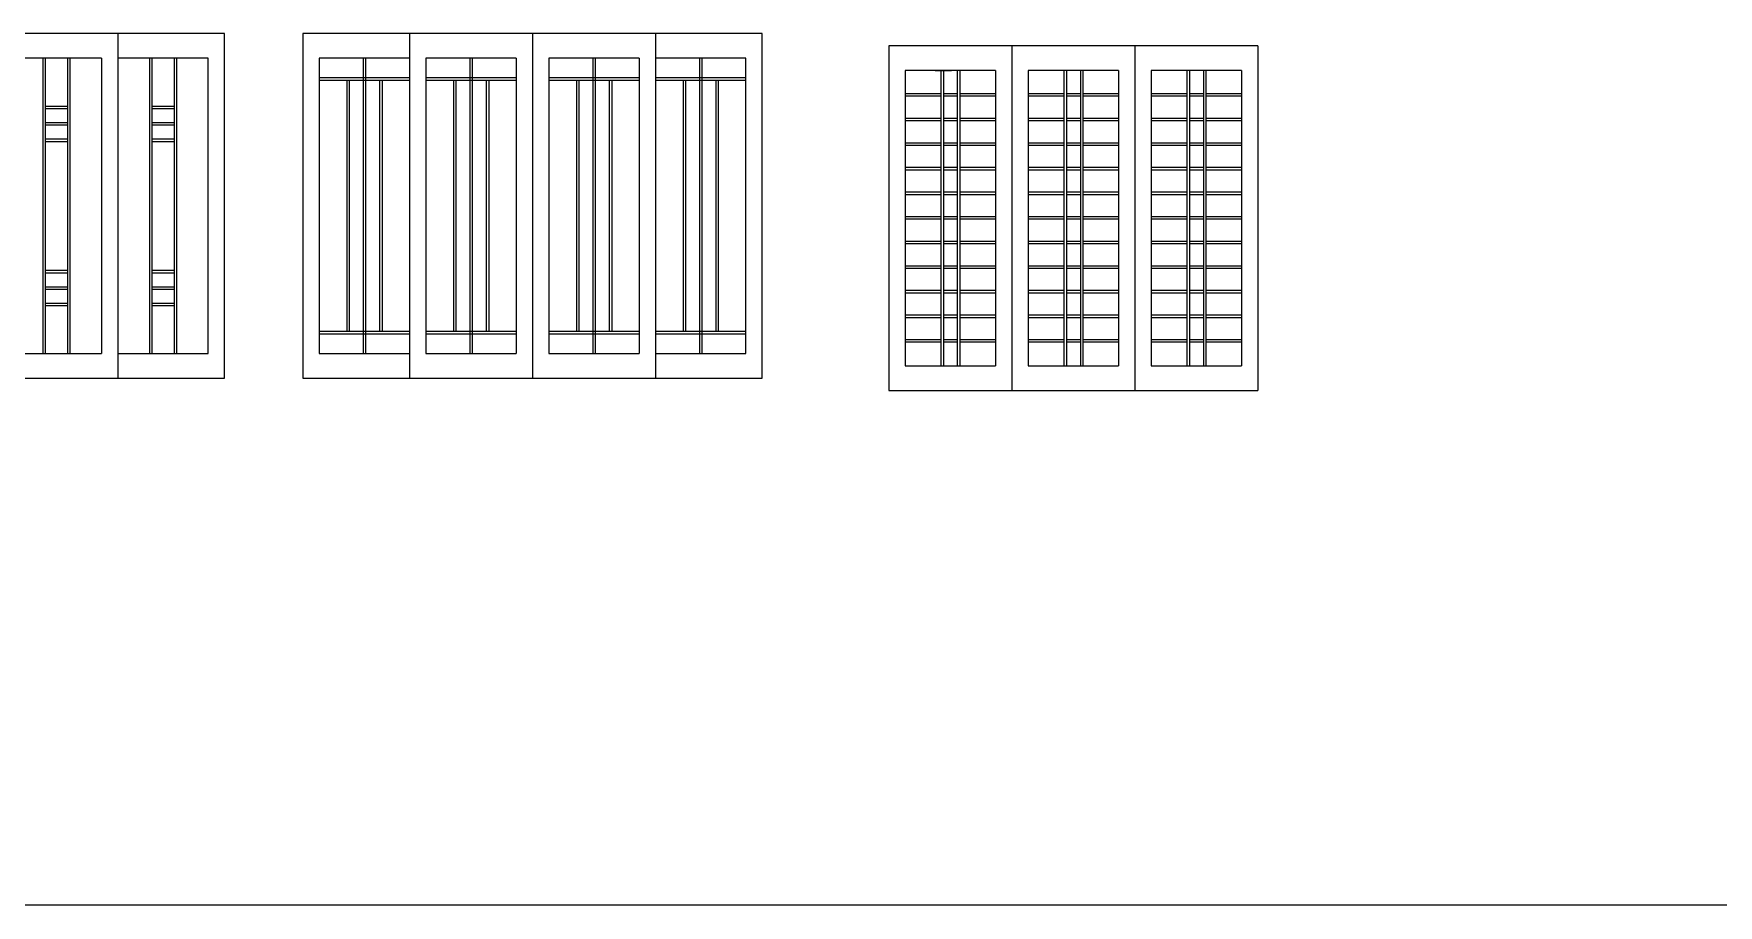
# Model space of a CAD drawing. Extents: x -42728 to 99010, y -18674 to 47645.
# Drawn here: x 25997 to 36268, y -5087 to 228 of the extents above; entities that cross this region are included whole.
import ezdxf

# ---------------------------------------------------------------- set-up
doc = ezdxf.new("R2010")
doc.units = 0
doc.header["$LTSCALE"] = 100
doc.header["$MEASUREMENT"] = 0
doc.layers.get('0').update_dxf_attribs({"linetype": 'CONTINUOUS'})
doc.layers.add('JIAJU', color=7, linetype='CONTINUOUS')

# ---------------------------------------------------------------- blocks, each defined once
blk = doc.blocks.new('A$C7FB24EDE')
at = {"layer": 'JIAJU'}
for p, q in [((5878, 2175), (3078, 2175)), ((5228, 2175), (5228, 75)), ((5878, 75), (5878, 2175)), ((6356, 2175), (6356, 75)), ((9156, 2175), (6356, 2175)), ((7006, 2175), (7006, 75)), ((7756, 2175), (7756, 75)), ((8506, 2175), (8506, 75)), ((9156, 75), (9156, 2175)), ((9928, 2100), (9928, 0)), ((12178, 2100), (9928, 2100)), ((10678, 2100), (10678, 0)), ((11428, 2100), (11428, 0)), ((12178, 2100), (12178, 0)), ((5128, 2025), (4578, 2025)), ((4771, 2025), (4771, 225)), ((4786, 2025), (4786, 225)), ((4921, 2025), (4921, 225)), ((4936, 2025), (4936, 225)), ((5128, 2025), (5128, 225)), ((5778, 2025), (5228, 2025)), ((5421, 2025), (5421, 225)), ((5436, 2025), (5436, 225)), ((5571, 2025), (5571, 225)), ((5586, 2025), (5586, 225)), ((5778, 225), (5778, 2025)), ((6456, 2025), (6456, 225)), ((7006, 2025), (6456, 2025)), ((6724, 2025), (6724, 225)), ((6739, 2025), (6739, 225)), ((7106, 2025), (7106, 225)), ((7656, 2025), (7106, 2025)), ((7374, 2025), (7374, 225)), ((7389, 2025), (7389, 225)), ((7656, 2025), (7656, 225)), ((7856, 2025), (7856, 225)), ((8406, 2025), (7856, 2025)), ((8124, 2025), (8124, 225)), ((8139, 2025), (8139, 225)), ((8406, 2025), (8406, 225)), ((9056, 2025), (8506, 2025)), ((8774, 2025), (8774, 225)), ((8789, 2025), (8789, 225)), ((9056, 225), (9056, 2025)), ((7006, 1905), (6456, 1905)), ((7006, 1890), (6456, 1890)), ((6624, 1890), (6624, 360)), ((6639, 1890), (6639, 360)), ((6824, 1890), (6824, 360)), ((6839, 1890), (6839, 360)), ((7656, 1905), (7106, 1905)), ((7656, 1890), (7106, 1890)), ((7274, 1890), (7274, 360)), ((7289, 1890), (7289, 360)), ((7474, 1890), (7474, 360)), ((7489, 1890), (7489, 360)), ((8406, 1905), (7856, 1905)), ((8406, 1890), (7856, 1890)), ((8024, 1890), (8024, 360)), ((8039, 1890), (8039, 360)), ((8224, 1890), (8224, 360)), ((8239, 1890), (8239, 360)), ((9056, 1905), (8506, 1905)), ((9056, 1890), (8506, 1890)), ((8674, 1890), (8674, 360)), ((8689, 1890), (8689, 360)), ((8874, 1890), (8874, 360)), ((8889, 1890), (8889, 360)), ((10028, 1950), (10028, 150)), ((10578, 1950), (10028, 1950)), ((10211, 1950), (10296, 1950)), ((10246, 1950), (10246, 150)), ((10261, 1950), (10261, 150)), ((10296, 1950), (10311, 1950)), ((10346, 1950), (10346, 150)), ((10361, 1950), (10361, 150)), ((10578, 1950), (10578, 150)), ((10778, 1950), (10778, 150)), ((11328, 1950), (10778, 1950)), ((10996, 1950), (10996, 150)), ((11011, 1950), (11011, 150)), ((11096, 1950), (11096, 150)), ((11111, 1950), (11111, 150)), ((11328, 1950), (11328, 150)), ((11528, 1950), (11528, 150)), ((12078, 1950), (11528, 1950)), ((11746, 1950), (11746, 150)), ((11761, 1950), (11761, 150)), ((11846, 1950), (11846, 150)), ((11861, 1950), (11861, 150)), ((12078, 1950), (12078, 150)), ((10246, 1808), (10028, 1808)), ((10246, 1793), (10028, 1793)), ((10346, 1808), (10261, 1808)), ((10346, 1793), (10261, 1793)), ((10578, 1808), (10361, 1808)), ((10578, 1793), (10361, 1793)), ((10996, 1808), (10778, 1808)), ((10996, 1793), (10778, 1793)), ((11096, 1808), (11011, 1808)), ((11096, 1793), (11011, 1793)), ((11328, 1808), (11111, 1808)), ((11328, 1793), (11111, 1793)), ((11746, 1808), (11528, 1808)), ((11746, 1793), (11528, 1793)), ((11846, 1808), (11761, 1808)), ((11846, 1793), (11761, 1793)), ((12078, 1808), (11861, 1808)), ((12078, 1793), (11861, 1793)), ((4786, 1733), (4921, 1733)), ((4786, 1718), (4921, 1718)), ((5436, 1733), (5571, 1733)), ((5436, 1718), (5571, 1718)), ((10246, 1658), (10028, 1658)), ((10346, 1658), (10261, 1658)), ((10578, 1658), (10361, 1658)), ((10996, 1658), (10778, 1658)), ((11096, 1658), (11011, 1658)), ((11328, 1658), (11111, 1658)), ((11746, 1658), (11528, 1658)), ((11846, 1658), (11761, 1658)), ((12078, 1658), (11861, 1658)), ((4786, 1633), (4921, 1633)), ((4786, 1618), (4921, 1618)), ((5436, 1633), (5571, 1633)), ((5436, 1618), (5571, 1618)), ((10246, 1643), (10028, 1643)), ((10346, 1643), (10261, 1643)), ((10578, 1643), (10361, 1643)), ((10996, 1643), (10778, 1643)), ((11096, 1643), (11011, 1643)), ((11328, 1643), (11111, 1643)), ((11746, 1643), (11528, 1643)), ((11846, 1643), (11761, 1643)), ((12078, 1643), (11861, 1643)), ((4786, 1533), (4921, 1533)), ((4786, 1518), (4921, 1518)), ((5436, 1533), (5571, 1533)), ((5436, 1518), (5571, 1518)), ((10246, 1508), (10028, 1508)), ((10246, 1493), (10028, 1493)), ((10346, 1508), (10261, 1508)), ((10346, 1493), (10261, 1493)), ((10578, 1508), (10361, 1508)), ((10578, 1493), (10361, 1493)), ((10996, 1508), (10778, 1508)), ((10996, 1493), (10778, 1493)), ((11096, 1508), (11011, 1508)), ((11096, 1493), (11011, 1493)), ((11328, 1508), (11111, 1508)), ((11328, 1493), (11111, 1493)), ((11746, 1508), (11528, 1508)), ((11746, 1493), (11528, 1493)), ((11846, 1508), (11761, 1508)), ((11846, 1493), (11761, 1493)), ((12078, 1508), (11861, 1508)), ((12078, 1493), (11861, 1493)), ((10246, 1358), (10028, 1358)), ((10246, 1343), (10028, 1343)), ((10346, 1358), (10261, 1358)), ((10346, 1343), (10261, 1343)), ((10578, 1358), (10361, 1358)), ((10578, 1343), (10361, 1343)), ((10996, 1358), (10778, 1358)), ((10996, 1343), (10778, 1343)), ((11096, 1358), (11011, 1358)), ((11096, 1343), (11011, 1343)), ((11328, 1358), (11111, 1358)), ((11328, 1343), (11111, 1343)), ((11746, 1358), (11528, 1358)), ((11746, 1343), (11528, 1343)), ((11846, 1358), (11761, 1358)), ((11846, 1343), (11761, 1343)), ((12078, 1358), (11861, 1358)), ((12078, 1343), (11861, 1343)), ((10246, 1208), (10028, 1208)), ((10246, 1193), (10028, 1193)), ((10346, 1208), (10261, 1208)), ((10346, 1193), (10261, 1193)), ((10578, 1208), (10361, 1208)), ((10578, 1193), (10361, 1193)), ((10996, 1208), (10778, 1208)), ((10996, 1193), (10778, 1193)), ((11096, 1208), (11011, 1208)), ((11096, 1193), (11011, 1193)), ((11328, 1208), (11111, 1208)), ((11328, 1193), (11111, 1193)), ((11746, 1208), (11528, 1208)), ((11746, 1193), (11528, 1193)), ((11846, 1208), (11761, 1208)), ((11846, 1193), (11761, 1193)), ((12078, 1208), (11861, 1208)), ((12078, 1193), (11861, 1193)), ((10246, 1058), (10028, 1058)), ((10246, 1043), (10028, 1043)), ((10346, 1058), (10261, 1058)), ((10346, 1043), (10261, 1043)), ((10578, 1058), (10361, 1058)), ((10578, 1043), (10361, 1043)), ((10996, 1058), (10778, 1058)), ((10996, 1043), (10778, 1043)), ((11096, 1058), (11011, 1058)), ((11096, 1043), (11011, 1043)), ((11328, 1058), (11111, 1058)), ((11328, 1043), (11111, 1043)), ((11746, 1058), (11528, 1058)), ((11746, 1043), (11528, 1043)), ((11846, 1058), (11761, 1058)), ((11846, 1043), (11761, 1043)), ((12078, 1058), (11861, 1058)), ((12078, 1043), (11861, 1043)), ((10246, 908), (10028, 908)), ((10246, 893), (10028, 893)), ((10346, 908), (10261, 908)), ((10346, 893), (10261, 893)), ((10578, 908), (10361, 908)), ((10578, 893), (10361, 893)), ((10996, 908), (10778, 908)), ((10996, 893), (10778, 893)), ((11096, 908), (11011, 908)), ((11096, 893), (11011, 893)), ((11328, 908), (11111, 908)), ((11328, 893), (11111, 893)), ((11746, 908), (11528, 908)), ((11746, 893), (11528, 893)), ((11846, 908), (11761, 908)), ((11846, 893), (11761, 893)), ((12078, 908), (11861, 908)), ((12078, 893), (11861, 893)), ((4786, 732), (4921, 732)), ((5436, 732), (5571, 732)), ((10246, 758), (10028, 758)), ((10246, 743), (10028, 743)), ((10346, 758), (10261, 758)), ((10346, 743), (10261, 743)), ((10578, 758), (10361, 758)), ((10578, 743), (10361, 743)), ((10996, 758), (10778, 758)), ((10996, 743), (10778, 743)), ((11096, 758), (11011, 758)), ((11096, 743), (11011, 743)), ((11328, 758), (11111, 758)), ((11328, 743), (11111, 743)), ((11746, 758), (11528, 758)), ((11746, 743), (11528, 743)), ((11846, 758), (11761, 758)), ((11846, 743), (11761, 743)), ((12078, 758), (11861, 758)), ((12078, 743), (11861, 743)), ((4786, 717), (4921, 717)), ((4786, 632), (4921, 632)), ((4786, 617), (4921, 617)), ((5436, 717), (5571, 717)), ((5436, 632), (5571, 632)), ((5436, 617), (5571, 617)), ((4786, 532), (4921, 532)), ((4786, 517), (4921, 517)), ((5436, 532), (5571, 532)), ((5436, 517), (5571, 517)), ((10246, 608), (10028, 608)), ((10246, 593), (10028, 593)), ((10346, 608), (10261, 608)), ((10346, 593), (10261, 593)), ((10578, 608), (10361, 608)), ((10578, 593), (10361, 593)), ((10996, 608), (10778, 608)), ((10996, 593), (10778, 593)), ((11096, 608), (11011, 608)), ((11096, 593), (11011, 593)), ((11328, 608), (11111, 608)), ((11328, 593), (11111, 593)), ((11746, 608), (11528, 608)), ((11746, 593), (11528, 593)), ((11846, 608), (11761, 608)), ((11846, 593), (11761, 593)), ((12078, 608), (11861, 608)), ((12078, 593), (11861, 593)), ((10246, 458), (10028, 458)), ((10246, 443), (10028, 443)), ((10346, 458), (10261, 458)), ((10346, 443), (10261, 443)), ((10578, 458), (10361, 458)), ((10578, 443), (10361, 443)), ((10996, 458), (10778, 458)), ((10996, 443), (10778, 443)), ((11096, 458), (11011, 458)), ((11096, 443), (11011, 443)), ((11328, 458), (11111, 458)), ((11328, 443), (11111, 443)), ((11746, 458), (11528, 458)), ((11746, 443), (11528, 443)), ((11846, 458), (11761, 458)), ((11846, 443), (11761, 443)), ((12078, 458), (11861, 458)), ((12078, 443), (11861, 443)), ((6456, 360), (7006, 360)), ((6456, 345), (7006, 345)), ((7106, 360), (7656, 360)), ((7106, 345), (7656, 345)), ((7856, 360), (8406, 360)), ((7856, 345), (8406, 345)), ((8506, 360), (9056, 360)), ((8506, 345), (9056, 345)), ((4578, 225), (5128, 225)), ((5228, 225), (5778, 225)), ((6456, 225), (7006, 225)), ((7106, 225), (7656, 225)), ((7856, 225), (8406, 225)), ((8506, 225), (9056, 225)), ((10246, 308), (10028, 308)), ((10246, 293), (10028, 293)), ((10346, 308), (10261, 308)), ((10346, 293), (10261, 293)), ((10578, 308), (10361, 308)), ((10578, 293), (10361, 293)), ((10996, 308), (10778, 308)), ((10996, 293), (10778, 293)), ((11096, 308), (11011, 308)), ((11096, 293), (11011, 293)), ((11328, 308), (11111, 308)), ((11328, 293), (11111, 293)), ((11746, 308), (11528, 308)), ((11746, 293), (11528, 293)), ((11846, 308), (11761, 308)), ((11846, 293), (11761, 293)), ((12078, 308), (11861, 308)), ((12078, 293), (11861, 293)), ((10028, 150), (10578, 150)), ((10778, 150), (11328, 150)), ((11528, 150), (12078, 150)), ((3078, 75), (5878, 75)), ((6356, 75), (9156, 75)), ((9928, 0), (12178, 0))]:
    blk.add_line(p, q, dxfattribs=at)

msp = doc.modelspace()

# ---------------------------------------------------------------- linework, layer by layer
msp.add_line((36688.13139, -5087.13862), (5720.2478, -5087.13862))

# ---------------------------------------------------------------- block references
msp.add_blockref('A$C7FB24EDE', (21282.24681, -1946.96752))

doc.saveas('drawing.dxf')
